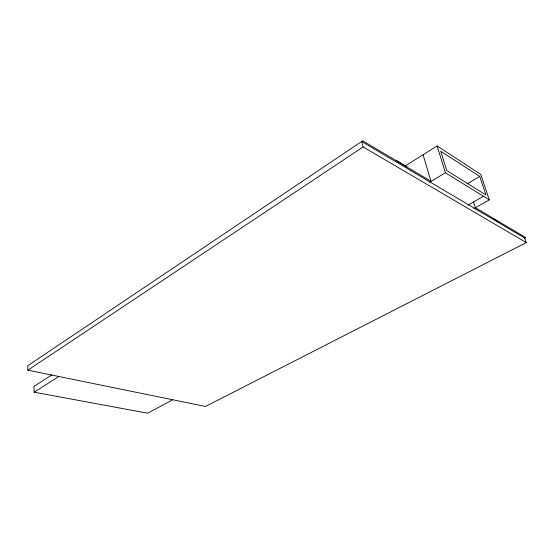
<?xml version="1.0" encoding="UTF-8"?>
<svg xmlns="http://www.w3.org/2000/svg" width="554" height="554" viewBox="0 0 554 554"><rect width="100%" height="100%" fill="white"/><g stroke="black" fill="none" stroke-linecap="round" stroke-linejoin="round"><path stroke-width="0.83" d="M27.859 370.183L363.078 146.928L526.3 242.59L205.527 406.442L27.859 370.183L27.7 365.772L362.711 140.799L431.033 181.373L423.09 154.774M51.903 374.885L33.926 386.415L34.154 392.19L147.662 413.201L172.606 399.849M34.154 392.19L58.689 376.63M405.597 165.729L437.113 145.979L480.81 174.406L489.286 199.904L473.85 208.533M429.572 182.252L445.402 172.744L489.286 199.904M467.091 183.838L479.778 176.463L485.9 194.96L446.732 170.542L440.721 151.228L479.778 176.463M468.082 205.015L483.67 196.22M524.139 238.365L525.677 237.576L475.353 207.688L473.511 201.968M493.268 218.816L498.309 221.801M396.699 160.681L407.079 166.851M526.3 242.59L524.728 238.061L361.665 141.505L363.078 146.928M437.113 145.979L445.402 172.744"/></g></svg>
